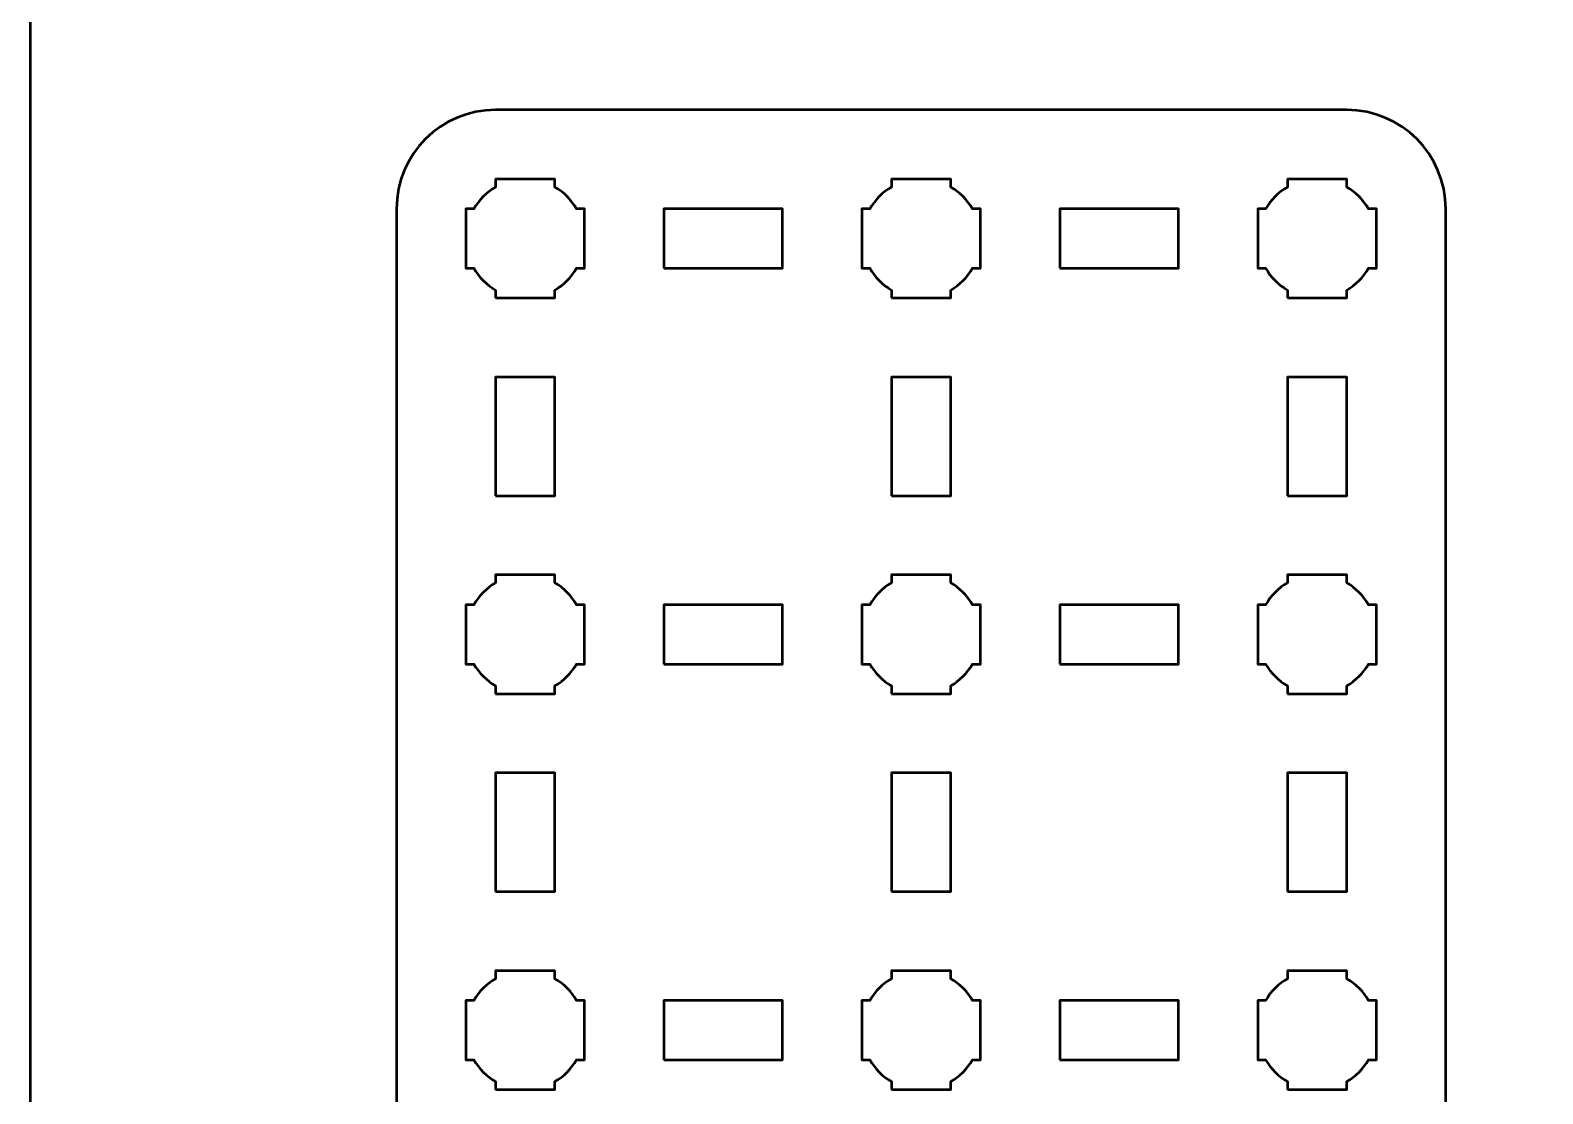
# Model space of a CAD drawing. Header units: centimetres. Extents: x -21 to 0, y -29.7 to 0.
# Drawn here: x -21 to -13.36, y -24.17 to -18.8 of the extents above; entities that cross this region are included whole.
import ezdxf

# ---------------------------------------------------------------- set-up
doc = ezdxf.new("R2010")
doc.units = ezdxf.units.CM
doc.header["$MEASUREMENT"] = 0
doc.layers.add('Layer 1', color=7, linetype='Continuous')

msp = doc.modelspace()

# ---------------------------------------------------------------- linework, layer by layer
at = {"layer": 'Layer 1', "color": 1, "lineweight": 53}
msp.add_open_spline([(-21.00003, -29.19995), (-21.00003, -29.19995), (-21.00003, -5.89992), (-21.00003, -5.89992), (-21.00003, -5.89992), (-21.00003, -5.81709), (-20.93286, -5.74992), (-20.85003, -5.74992), (-20.85003, -5.74992), (-20.7672, -5.74992), (-20.70003, -5.68275), (-20.70003, -5.59992), (-20.70003, -5.59992), (-20.70003, -5.51709), (-20.7672, -5.44992), (-20.85003, -5.44992), (-20.85003, -5.44992), (-20.93286, -5.44992), (-21.00003, -5.38275), (-21.00003, -5.29992), (-21.00003, -5.29992), (-21.00003, -5.21709), (-20.93286, -5.14992), (-20.85003, -5.14992), (-20.85003, -5.14992), (-20.7672, -5.14992), (-20.70003, -5.08275), (-20.70003, -4.99992), (-20.70003, -4.99992), (-20.70003, -4.91709), (-20.7672, -4.84992), (-20.85003, -4.84992), (-20.85003, -4.84992), (-20.93286, -4.84992), (-21.00003, -4.78275), (-21.00003, -4.69992), (-21.00003, -4.69992), (-21.00003, -4.61709), (-20.93286, -4.54992), (-20.85003, -4.54992), (-20.85003, -4.54992), (-20.7672, -4.54992), (-20.70003, -4.48275), (-20.70003, -4.39992), (-20.70003, -4.39992), (-20.70003, -4.31709), (-20.7672, -4.24992), (-20.85003, -4.24992), (-20.85003, -4.24992), (-20.93286, -4.24992), (-21.00003, -4.18275), (-21.00003, -4.09992), (-21.00003, -4.09992), (-21.00003, -4.01709), (-20.93286, -3.94992), (-20.85003, -3.94992), (-20.85003, -3.94992), (-20.7672, -3.94992), (-20.70003, -3.88275), (-20.70003, -3.79992), (-20.70003, -3.79992), (-20.70003, -3.71709), (-20.7672, -3.64992), (-20.85003, -3.64992), (-20.85003, -3.64992), (-20.93286, -3.64992), (-21.00003, -3.58275), (-21.00003, -3.49992), (-21.00003, -3.49992), (-21.00003, -3.41709), (-20.93286, -3.34992), (-20.85003, -3.34992), (-20.85003, -3.34992), (-20.7672, -3.34992), (-20.70003, -3.28275), (-20.70003, -3.19992), (-20.70003, -3.19992), (-20.70003, -3.11709), (-20.7672, -3.04992), (-20.85003, -3.04992), (-20.85003, -3.04992), (-20.93286, -3.04992), (-21.00003, -2.98275), (-21.00003, -2.89992), (-21.00003, -2.89992), (-21.00003, -2.81709), (-20.93286, -2.74992), (-20.85003, -2.74992), (-20.85003, -2.74992), (-20.7672, -2.74992), (-20.70003, -2.68275), (-20.70003, -2.59992), (-20.70003, -2.59992), (-20.70003, -2.51709), (-20.7672, -2.44992), (-20.85003, -2.44992), (-20.85003, -2.44992), (-20.93286, -2.44992), (-21.00003, -2.38275), (-21.00003, -2.29992), (-21.00003, -2.29992), (-21.00003, -2.21709), (-20.93286, -2.14992), (-20.85003, -2.14992), (-20.85003, -2.14992), (-20.7672, -2.14992), (-20.70003, -2.08275), (-20.70003, -1.99992), (-20.70003, -1.99992), (-20.70003, -1.91709), (-20.7672, -1.84992), (-20.85003, -1.84992), (-20.85003, -1.84992), (-20.93286, -1.84992), (-21.00003, -1.78275), (-21.00003, -1.69992), (-21.00003, -1.69992), (-21.00003, -1.61709), (-20.93286, -1.54992), (-20.85003, -1.54992), (-20.85003, -1.54992), (-20.7672, -1.54992), (-20.70003, -1.48275), (-20.70003, -1.39992), (-20.70003, -1.39992), (-20.70003, -1.31709), (-20.7672, -1.24992), (-20.85003, -1.24992), (-20.85003, -1.24992), (-20.93286, -1.24992), (-21.00003, -1.18275), (-21.00003, -1.09992), (-21.00003, -1.09992), (-21.00003, -1.09992), (-21.00003, -0.49992), (-21.00003, -0.49992), (-21.00003, -0.49992), (-21.00003, -0.22295), (-20.77694, 0.00004), (-20.49994, 0.00004), (-20.49994, 0.00004), (-20.49994, 0.00004), (-0.50008, 0.00004), (-0.50008, 0.00004), (-0.50008, 0.00004), (-0.22294, 0.00004), (0.00002, -0.22295), (0.00002, -0.49992), (0.00002, -0.49992), (0.00002, -0.49992), (0.00002, -29.19995), (0.00002, -29.19995), (0.00002, -29.19995), (0.00002, -29.47695), (-0.22294, -29.70004), (-0.50008, -29.70004), (-0.50008, -29.70004), (-0.50008, -29.70004), (-20.49994, -29.70004), (-20.49994, -29.70004), (-20.49994, -29.70004), (-20.77694, -29.70004), (-21.00003, -29.47695), (-21.00003, -29.19995)], degree=3, knots=[0, 0, 0, 0, 0.0243902, 0.0243902, 0.0243902, 0.0243902, 0.0487805, 0.0487805, 0.0487805, 0.0487805, 0.0731707, 0.0731707, 0.0731707, 0.0731707, 0.097561, 0.097561, 0.097561, 0.097561, 0.1219512, 0.1219512, 0.1219512, 0.1219512, 0.1463415, 0.1463415, 0.1463415, 0.1463415, 0.1707317, 0.1707317, 0.1707317, 0.1707317, 0.195122, 0.195122, 0.195122, 0.195122, 0.2195122, 0.2195122, 0.2195122, 0.2195122, 0.2439024, 0.2439024, 0.2439024, 0.2439024, 0.2682927, 0.2682927, 0.2682927, 0.2682927, 0.2926829, 0.2926829, 0.2926829, 0.2926829, 0.3170732, 0.3170732, 0.3170732, 0.3170732, 0.3414634, 0.3414634, 0.3414634, 0.3414634, 0.3658537, 0.3658537, 0.3658537, 0.3658537, 0.3902439, 0.3902439, 0.3902439, 0.3902439, 0.4146341, 0.4146341, 0.4146341, 0.4146341, 0.4390244, 0.4390244, 0.4390244, 0.4390244, 0.4634146, 0.4634146, 0.4634146, 0.4634146, 0.4878049, 0.4878049, 0.4878049, 0.4878049, 0.5121951, 0.5121951, 0.5121951, 0.5121951, 0.5365854, 0.5365854, 0.5365854, 0.5365854, 0.5609756, 0.5609756, 0.5609756, 0.5609756, 0.5853659, 0.5853659, 0.5853659, 0.5853659, 0.6097561, 0.6097561, 0.6097561, 0.6097561, 0.6341463, 0.6341463, 0.6341463, 0.6341463, 0.6585366, 0.6585366, 0.6585366, 0.6585366, 0.6829268, 0.6829268, 0.6829268, 0.6829268, 0.7073171, 0.7073171, 0.7073171, 0.7073171, 0.7317073, 0.7317073, 0.7317073, 0.7317073, 0.7560976, 0.7560976, 0.7560976, 0.7560976, 0.7804878, 0.7804878, 0.7804878, 0.7804878, 0.804878, 0.804878, 0.804878, 0.804878, 0.8292683, 0.8292683, 0.8292683, 0.8292683, 0.8536585, 0.8536585, 0.8536585, 0.8536585, 0.8780488, 0.8780488, 0.8780488, 0.8780488, 0.902439, 0.902439, 0.902439, 0.902439, 0.9268293, 0.9268293, 0.9268293, 0.9268293, 0.9512195, 0.9512195, 0.9512195, 0.9512195, 0.9756098, 0.9756098, 0.9756098, 0.9756098, 1, 1, 1, 1], dxfattribs=at)
at = {"layer": 'Layer 1', "color": 3, "lineweight": 53}
msp.add_open_spline([(-14.35, -26.5), (-14.35, -26.5), (-18.65, -26.5), (-18.65, -26.5), (-18.65, -26.5), (-18.92609, -26.5), (-19.15, -26.27609), (-19.15, -26), (-19.15, -26), (-19.15, -26), (-19.15, -19.7), (-19.15, -19.7), (-19.15, -19.7), (-19.15, -19.42391), (-18.92609, -19.2), (-18.65, -19.2), (-18.65, -19.2), (-18.65, -19.2), (-14.35, -19.2), (-14.35, -19.2), (-14.35, -19.2), (-14.07391, -19.2), (-13.85, -19.42391), (-13.85, -19.7), (-13.85, -19.7), (-13.85, -19.7), (-13.85, -26), (-13.85, -26), (-13.85, -26), (-13.85, -26.27609), (-14.07391, -26.5), (-14.35, -26.5)], degree=3, knots=[0, 0, 0, 0, 0.125, 0.125, 0.125, 0.125, 0.25, 0.25, 0.25, 0.25, 0.375, 0.375, 0.375, 0.375, 0.5, 0.5, 0.5, 0.5, 0.625, 0.625, 0.625, 0.625, 0.75, 0.75, 0.75, 0.75, 0.875, 0.875, 0.875, 0.875, 1, 1, 1, 1], dxfattribs=at)
at = {"layer": 'Layer 1', "lineweight": 53}
for points, knots in [([(-18.65, -20.15), (-18.65, -20.15), (-18.65, -20.10985), (-18.65, -20.10985), (-18.65, -20.10985), (-18.69553, -20.0835), (-18.7335, -20.04553), (-18.75985, -20), (-18.75985, -20), (-18.75985, -20), (-18.8, -20), (-18.8, -20), (-18.8, -20), (-18.8, -20), (-18.8, -19.85), (-18.8, -19.85), (-18.8, -19.85), (-18.8, -19.85), (-18.8, -19.7), (-18.8, -19.7), (-18.8, -19.7), (-18.8, -19.7), (-18.75985, -19.7), (-18.75985, -19.7), (-18.75985, -19.7), (-18.7335, -19.65447), (-18.69553, -19.6165), (-18.65, -19.59015), (-18.65, -19.59015), (-18.65, -19.59015), (-18.65, -19.55), (-18.65, -19.55), (-18.65, -19.55), (-18.65, -19.55), (-18.5, -19.55), (-18.5, -19.55), (-18.5, -19.55), (-18.5, -19.55), (-18.35, -19.55), (-18.35, -19.55), (-18.35, -19.55), (-18.35, -19.55), (-18.35, -19.59015), (-18.35, -19.59015), (-18.35, -19.59015), (-18.30447, -19.6165), (-18.2665, -19.65447), (-18.24015, -19.7), (-18.24015, -19.7), (-18.24015, -19.7), (-18.2, -19.7), (-18.2, -19.7), (-18.2, -19.7), (-18.2, -19.7), (-18.2, -19.85), (-18.2, -19.85), (-18.2, -19.85), (-18.2, -19.85), (-18.2, -20), (-18.2, -20), (-18.2, -20), (-18.2, -20), (-18.24015, -20), (-18.24015, -20), (-18.24015, -20), (-18.2665, -20.04553), (-18.30447, -20.0835), (-18.35, -20.10985), (-18.35, -20.10985), (-18.35, -20.10985), (-18.35, -20.15), (-18.35, -20.15), (-18.35, -20.15), (-18.35, -20.15), (-18.5, -20.15), (-18.5, -20.15), (-18.5, -20.15), (-18.5, -20.15), (-18.65, -20.15), (-18.65, -20.15)], [0, 0, 0, 0, 0.05, 0.05, 0.05, 0.05, 0.1, 0.1, 0.1, 0.1, 0.15, 0.15, 0.15, 0.15, 0.2, 0.2, 0.2, 0.2, 0.25, 0.25, 0.25, 0.25, 0.3, 0.3, 0.3, 0.3, 0.35, 0.35, 0.35, 0.35, 0.4, 0.4, 0.4, 0.4, 0.45, 0.45, 0.45, 0.45, 0.5, 0.5, 0.5, 0.5, 0.55, 0.55, 0.55, 0.55, 0.6, 0.6, 0.6, 0.6, 0.65, 0.65, 0.65, 0.65, 0.7, 0.7, 0.7, 0.7, 0.75, 0.75, 0.75, 0.75, 0.8, 0.8, 0.8, 0.8, 0.85, 0.85, 0.85, 0.85, 0.9, 0.9, 0.9, 0.9, 0.95, 0.95, 0.95, 0.95, 1, 1, 1, 1]), ([(-16.65, -20.15), (-16.65, -20.15), (-16.65, -20.10985), (-16.65, -20.10985), (-16.65, -20.10985), (-16.69553, -20.0835), (-16.7335, -20.04553), (-16.75985, -20), (-16.75985, -20), (-16.75985, -20), (-16.8, -20), (-16.8, -20), (-16.8, -20), (-16.8, -20), (-16.8, -19.85), (-16.8, -19.85), (-16.8, -19.85), (-16.8, -19.85), (-16.8, -19.7), (-16.8, -19.7), (-16.8, -19.7), (-16.8, -19.7), (-16.75985, -19.7), (-16.75985, -19.7), (-16.75985, -19.7), (-16.7335, -19.65447), (-16.69553, -19.6165), (-16.65, -19.59015), (-16.65, -19.59015), (-16.65, -19.59015), (-16.65, -19.55), (-16.65, -19.55), (-16.65, -19.55), (-16.65, -19.55), (-16.5, -19.55), (-16.5, -19.55), (-16.5, -19.55), (-16.5, -19.55), (-16.35, -19.55), (-16.35, -19.55), (-16.35, -19.55), (-16.35, -19.55), (-16.35, -19.59015), (-16.35, -19.59015), (-16.35, -19.59015), (-16.30447, -19.6165), (-16.2665, -19.65447), (-16.24015, -19.7), (-16.24015, -19.7), (-16.24015, -19.7), (-16.2, -19.7), (-16.2, -19.7), (-16.2, -19.7), (-16.2, -19.7), (-16.2, -19.85), (-16.2, -19.85), (-16.2, -19.85), (-16.2, -19.85), (-16.2, -20), (-16.2, -20), (-16.2, -20), (-16.2, -20), (-16.24015, -20), (-16.24015, -20), (-16.24015, -20), (-16.2665, -20.04553), (-16.30447, -20.0835), (-16.35, -20.10985), (-16.35, -20.10985), (-16.35, -20.10985), (-16.35, -20.15), (-16.35, -20.15), (-16.35, -20.15), (-16.35, -20.15), (-16.5, -20.15), (-16.5, -20.15), (-16.5, -20.15), (-16.5, -20.15), (-16.65, -20.15), (-16.65, -20.15)], [0, 0, 0, 0, 0.05, 0.05, 0.05, 0.05, 0.1, 0.1, 0.1, 0.1, 0.15, 0.15, 0.15, 0.15, 0.2, 0.2, 0.2, 0.2, 0.25, 0.25, 0.25, 0.25, 0.3, 0.3, 0.3, 0.3, 0.35, 0.35, 0.35, 0.35, 0.4, 0.4, 0.4, 0.4, 0.45, 0.45, 0.45, 0.45, 0.5, 0.5, 0.5, 0.5, 0.55, 0.55, 0.55, 0.55, 0.6, 0.6, 0.6, 0.6, 0.65, 0.65, 0.65, 0.65, 0.7, 0.7, 0.7, 0.7, 0.75, 0.75, 0.75, 0.75, 0.8, 0.8, 0.8, 0.8, 0.85, 0.85, 0.85, 0.85, 0.9, 0.9, 0.9, 0.9, 0.95, 0.95, 0.95, 0.95, 1, 1, 1, 1]), ([(-14.65, -20.15), (-14.65, -20.15), (-14.65, -20.10985), (-14.65, -20.10985), (-14.65, -20.10985), (-14.69553, -20.0835), (-14.7335, -20.04553), (-14.75985, -20), (-14.75985, -20), (-14.75985, -20), (-14.8, -20), (-14.8, -20), (-14.8, -20), (-14.8, -20), (-14.8, -19.85), (-14.8, -19.85), (-14.8, -19.85), (-14.8, -19.85), (-14.8, -19.7), (-14.8, -19.7), (-14.8, -19.7), (-14.8, -19.7), (-14.75985, -19.7), (-14.75985, -19.7), (-14.75985, -19.7), (-14.7335, -19.65447), (-14.69553, -19.6165), (-14.65, -19.59015), (-14.65, -19.59015), (-14.65, -19.59015), (-14.65, -19.55), (-14.65, -19.55), (-14.65, -19.55), (-14.65, -19.55), (-14.5, -19.55), (-14.5, -19.55), (-14.5, -19.55), (-14.5, -19.55), (-14.35, -19.55), (-14.35, -19.55), (-14.35, -19.55), (-14.35, -19.55), (-14.35, -19.59015), (-14.35, -19.59015), (-14.35, -19.59015), (-14.30447, -19.6165), (-14.2665, -19.65447), (-14.24015, -19.7), (-14.24015, -19.7), (-14.24015, -19.7), (-14.2, -19.7), (-14.2, -19.7), (-14.2, -19.7), (-14.2, -19.7), (-14.2, -19.85), (-14.2, -19.85), (-14.2, -19.85), (-14.2, -19.85), (-14.2, -20), (-14.2, -20), (-14.2, -20), (-14.2, -20), (-14.24015, -20), (-14.24015, -20), (-14.24015, -20), (-14.2665, -20.04553), (-14.30447, -20.0835), (-14.35, -20.10985), (-14.35, -20.10985), (-14.35, -20.10985), (-14.35, -20.15), (-14.35, -20.15), (-14.35, -20.15), (-14.35, -20.15), (-14.5, -20.15), (-14.5, -20.15), (-14.5, -20.15), (-14.5, -20.15), (-14.65, -20.15), (-14.65, -20.15)], [0, 0, 0, 0, 0.05, 0.05, 0.05, 0.05, 0.1, 0.1, 0.1, 0.1, 0.15, 0.15, 0.15, 0.15, 0.2, 0.2, 0.2, 0.2, 0.25, 0.25, 0.25, 0.25, 0.3, 0.3, 0.3, 0.3, 0.35, 0.35, 0.35, 0.35, 0.4, 0.4, 0.4, 0.4, 0.45, 0.45, 0.45, 0.45, 0.5, 0.5, 0.5, 0.5, 0.55, 0.55, 0.55, 0.55, 0.6, 0.6, 0.6, 0.6, 0.65, 0.65, 0.65, 0.65, 0.7, 0.7, 0.7, 0.7, 0.75, 0.75, 0.75, 0.75, 0.8, 0.8, 0.8, 0.8, 0.85, 0.85, 0.85, 0.85, 0.9, 0.9, 0.9, 0.9, 0.95, 0.95, 0.95, 0.95, 1, 1, 1, 1]), ([(-17.8, -20), (-17.8, -20), (-17.8, -19.7), (-17.8, -19.7), (-17.8, -19.7), (-17.8, -19.7), (-17.2, -19.7), (-17.2, -19.7), (-17.2, -19.7), (-17.2, -19.7), (-17.2, -20), (-17.2, -20), (-17.2, -20), (-17.2, -20), (-17.8, -20), (-17.8, -20)], [0, 0, 0, 0, 0.25, 0.25, 0.25, 0.25, 0.5, 0.5, 0.5, 0.5, 0.75, 0.75, 0.75, 0.75, 1, 1, 1, 1]), ([(-15.8, -20), (-15.8, -20), (-15.8, -19.7), (-15.8, -19.7), (-15.8, -19.7), (-15.8, -19.7), (-15.2, -19.7), (-15.2, -19.7), (-15.2, -19.7), (-15.2, -19.7), (-15.2, -20), (-15.2, -20), (-15.2, -20), (-15.2, -20), (-15.8, -20), (-15.8, -20)], [0, 0, 0, 0, 0.25, 0.25, 0.25, 0.25, 0.5, 0.5, 0.5, 0.5, 0.75, 0.75, 0.75, 0.75, 1, 1, 1, 1]), ([(-18.65, -21.15), (-18.65, -21.15), (-18.65, -20.55), (-18.65, -20.55), (-18.65, -20.55), (-18.65, -20.55), (-18.35, -20.55), (-18.35, -20.55), (-18.35, -20.55), (-18.35, -20.55), (-18.35, -21.15), (-18.35, -21.15), (-18.35, -21.15), (-18.35, -21.15), (-18.65, -21.15), (-18.65, -21.15)], [0, 0, 0, 0, 0.25, 0.25, 0.25, 0.25, 0.5, 0.5, 0.5, 0.5, 0.75, 0.75, 0.75, 0.75, 1, 1, 1, 1]), ([(-16.65, -21.15), (-16.65, -21.15), (-16.65, -20.55), (-16.65, -20.55), (-16.65, -20.55), (-16.65, -20.55), (-16.35, -20.55), (-16.35, -20.55), (-16.35, -20.55), (-16.35, -20.55), (-16.35, -21.15), (-16.35, -21.15), (-16.35, -21.15), (-16.35, -21.15), (-16.65, -21.15), (-16.65, -21.15)], [0, 0, 0, 0, 0.25, 0.25, 0.25, 0.25, 0.5, 0.5, 0.5, 0.5, 0.75, 0.75, 0.75, 0.75, 1, 1, 1, 1]), ([(-14.65, -21.15), (-14.65, -21.15), (-14.65, -20.55), (-14.65, -20.55), (-14.65, -20.55), (-14.65, -20.55), (-14.35, -20.55), (-14.35, -20.55), (-14.35, -20.55), (-14.35, -20.55), (-14.35, -21.15), (-14.35, -21.15), (-14.35, -21.15), (-14.35, -21.15), (-14.65, -21.15), (-14.65, -21.15)], [0, 0, 0, 0, 0.25, 0.25, 0.25, 0.25, 0.5, 0.5, 0.5, 0.5, 0.75, 0.75, 0.75, 0.75, 1, 1, 1, 1]), ([(-18.65, -22.15), (-18.65, -22.15), (-18.65, -22.10985), (-18.65, -22.10985), (-18.65, -22.10985), (-18.69553, -22.0835), (-18.7335, -22.04553), (-18.75985, -22), (-18.75985, -22), (-18.75985, -22), (-18.8, -22), (-18.8, -22), (-18.8, -22), (-18.8, -22), (-18.8, -21.85), (-18.8, -21.85), (-18.8, -21.85), (-18.8, -21.85), (-18.8, -21.7), (-18.8, -21.7), (-18.8, -21.7), (-18.8, -21.7), (-18.75985, -21.7), (-18.75985, -21.7), (-18.75985, -21.7), (-18.7335, -21.65447), (-18.69553, -21.6165), (-18.65, -21.59015), (-18.65, -21.59015), (-18.65, -21.59015), (-18.65, -21.55), (-18.65, -21.55), (-18.65, -21.55), (-18.65, -21.55), (-18.5, -21.55), (-18.5, -21.55), (-18.5, -21.55), (-18.5, -21.55), (-18.35, -21.55), (-18.35, -21.55), (-18.35, -21.55), (-18.35, -21.55), (-18.35, -21.59015), (-18.35, -21.59015), (-18.35, -21.59015), (-18.30447, -21.6165), (-18.2665, -21.65447), (-18.24015, -21.7), (-18.24015, -21.7), (-18.24015, -21.7), (-18.2, -21.7), (-18.2, -21.7), (-18.2, -21.7), (-18.2, -21.7), (-18.2, -21.85), (-18.2, -21.85), (-18.2, -21.85), (-18.2, -21.85), (-18.2, -22), (-18.2, -22), (-18.2, -22), (-18.2, -22), (-18.24015, -22), (-18.24015, -22), (-18.24015, -22), (-18.2665, -22.04553), (-18.30447, -22.0835), (-18.35, -22.10985), (-18.35, -22.10985), (-18.35, -22.10985), (-18.35, -22.15), (-18.35, -22.15), (-18.35, -22.15), (-18.35, -22.15), (-18.5, -22.15), (-18.5, -22.15), (-18.5, -22.15), (-18.5, -22.15), (-18.65, -22.15), (-18.65, -22.15)], [0, 0, 0, 0, 0.05, 0.05, 0.05, 0.05, 0.1, 0.1, 0.1, 0.1, 0.15, 0.15, 0.15, 0.15, 0.2, 0.2, 0.2, 0.2, 0.25, 0.25, 0.25, 0.25, 0.3, 0.3, 0.3, 0.3, 0.35, 0.35, 0.35, 0.35, 0.4, 0.4, 0.4, 0.4, 0.45, 0.45, 0.45, 0.45, 0.5, 0.5, 0.5, 0.5, 0.55, 0.55, 0.55, 0.55, 0.6, 0.6, 0.6, 0.6, 0.65, 0.65, 0.65, 0.65, 0.7, 0.7, 0.7, 0.7, 0.75, 0.75, 0.75, 0.75, 0.8, 0.8, 0.8, 0.8, 0.85, 0.85, 0.85, 0.85, 0.9, 0.9, 0.9, 0.9, 0.95, 0.95, 0.95, 0.95, 1, 1, 1, 1]), ([(-16.65, -22.15), (-16.65, -22.15), (-16.65, -22.10985), (-16.65, -22.10985), (-16.65, -22.10985), (-16.69553, -22.0835), (-16.7335, -22.04553), (-16.75985, -22), (-16.75985, -22), (-16.75985, -22), (-16.8, -22), (-16.8, -22), (-16.8, -22), (-16.8, -22), (-16.8, -21.85), (-16.8, -21.85), (-16.8, -21.85), (-16.8, -21.85), (-16.8, -21.7), (-16.8, -21.7), (-16.8, -21.7), (-16.8, -21.7), (-16.75985, -21.7), (-16.75985, -21.7), (-16.75985, -21.7), (-16.7335, -21.65447), (-16.69553, -21.6165), (-16.65, -21.59015), (-16.65, -21.59015), (-16.65, -21.59015), (-16.65, -21.55), (-16.65, -21.55), (-16.65, -21.55), (-16.65, -21.55), (-16.5, -21.55), (-16.5, -21.55), (-16.5, -21.55), (-16.5, -21.55), (-16.35, -21.55), (-16.35, -21.55), (-16.35, -21.55), (-16.35, -21.55), (-16.35, -21.59015), (-16.35, -21.59015), (-16.35, -21.59015), (-16.30447, -21.6165), (-16.2665, -21.65447), (-16.24015, -21.7), (-16.24015, -21.7), (-16.24015, -21.7), (-16.2, -21.7), (-16.2, -21.7), (-16.2, -21.7), (-16.2, -21.7), (-16.2, -21.85), (-16.2, -21.85), (-16.2, -21.85), (-16.2, -21.85), (-16.2, -22), (-16.2, -22), (-16.2, -22), (-16.2, -22), (-16.24015, -22), (-16.24015, -22), (-16.24015, -22), (-16.2665, -22.04553), (-16.30447, -22.0835), (-16.35, -22.10985), (-16.35, -22.10985), (-16.35, -22.10985), (-16.35, -22.15), (-16.35, -22.15), (-16.35, -22.15), (-16.35, -22.15), (-16.5, -22.15), (-16.5, -22.15), (-16.5, -22.15), (-16.5, -22.15), (-16.65, -22.15), (-16.65, -22.15)], [0, 0, 0, 0, 0.05, 0.05, 0.05, 0.05, 0.1, 0.1, 0.1, 0.1, 0.15, 0.15, 0.15, 0.15, 0.2, 0.2, 0.2, 0.2, 0.25, 0.25, 0.25, 0.25, 0.3, 0.3, 0.3, 0.3, 0.35, 0.35, 0.35, 0.35, 0.4, 0.4, 0.4, 0.4, 0.45, 0.45, 0.45, 0.45, 0.5, 0.5, 0.5, 0.5, 0.55, 0.55, 0.55, 0.55, 0.6, 0.6, 0.6, 0.6, 0.65, 0.65, 0.65, 0.65, 0.7, 0.7, 0.7, 0.7, 0.75, 0.75, 0.75, 0.75, 0.8, 0.8, 0.8, 0.8, 0.85, 0.85, 0.85, 0.85, 0.9, 0.9, 0.9, 0.9, 0.95, 0.95, 0.95, 0.95, 1, 1, 1, 1]), ([(-14.65, -22.15), (-14.65, -22.15), (-14.65, -22.10985), (-14.65, -22.10985), (-14.65, -22.10985), (-14.69553, -22.0835), (-14.7335, -22.04553), (-14.75985, -22), (-14.75985, -22), (-14.75985, -22), (-14.8, -22), (-14.8, -22), (-14.8, -22), (-14.8, -22), (-14.8, -21.85), (-14.8, -21.85), (-14.8, -21.85), (-14.8, -21.85), (-14.8, -21.7), (-14.8, -21.7), (-14.8, -21.7), (-14.8, -21.7), (-14.75985, -21.7), (-14.75985, -21.7), (-14.75985, -21.7), (-14.7335, -21.65447), (-14.69553, -21.6165), (-14.65, -21.59015), (-14.65, -21.59015), (-14.65, -21.59015), (-14.65, -21.55), (-14.65, -21.55), (-14.65, -21.55), (-14.65, -21.55), (-14.5, -21.55), (-14.5, -21.55), (-14.5, -21.55), (-14.5, -21.55), (-14.35, -21.55), (-14.35, -21.55), (-14.35, -21.55), (-14.35, -21.55), (-14.35, -21.59015), (-14.35, -21.59015), (-14.35, -21.59015), (-14.30447, -21.6165), (-14.2665, -21.65447), (-14.24015, -21.7), (-14.24015, -21.7), (-14.24015, -21.7), (-14.2, -21.7), (-14.2, -21.7), (-14.2, -21.7), (-14.2, -21.7), (-14.2, -21.85), (-14.2, -21.85), (-14.2, -21.85), (-14.2, -21.85), (-14.2, -22), (-14.2, -22), (-14.2, -22), (-14.2, -22), (-14.24015, -22), (-14.24015, -22), (-14.24015, -22), (-14.2665, -22.04553), (-14.30447, -22.0835), (-14.35, -22.10985), (-14.35, -22.10985), (-14.35, -22.10985), (-14.35, -22.15), (-14.35, -22.15), (-14.35, -22.15), (-14.35, -22.15), (-14.5, -22.15), (-14.5, -22.15), (-14.5, -22.15), (-14.5, -22.15), (-14.65, -22.15), (-14.65, -22.15)], [0, 0, 0, 0, 0.05, 0.05, 0.05, 0.05, 0.1, 0.1, 0.1, 0.1, 0.15, 0.15, 0.15, 0.15, 0.2, 0.2, 0.2, 0.2, 0.25, 0.25, 0.25, 0.25, 0.3, 0.3, 0.3, 0.3, 0.35, 0.35, 0.35, 0.35, 0.4, 0.4, 0.4, 0.4, 0.45, 0.45, 0.45, 0.45, 0.5, 0.5, 0.5, 0.5, 0.55, 0.55, 0.55, 0.55, 0.6, 0.6, 0.6, 0.6, 0.65, 0.65, 0.65, 0.65, 0.7, 0.7, 0.7, 0.7, 0.75, 0.75, 0.75, 0.75, 0.8, 0.8, 0.8, 0.8, 0.85, 0.85, 0.85, 0.85, 0.9, 0.9, 0.9, 0.9, 0.95, 0.95, 0.95, 0.95, 1, 1, 1, 1]), ([(-17.8, -22), (-17.8, -22), (-17.8, -21.7), (-17.8, -21.7), (-17.8, -21.7), (-17.8, -21.7), (-17.2, -21.7), (-17.2, -21.7), (-17.2, -21.7), (-17.2, -21.7), (-17.2, -22), (-17.2, -22), (-17.2, -22), (-17.2, -22), (-17.8, -22), (-17.8, -22)], [0, 0, 0, 0, 0.25, 0.25, 0.25, 0.25, 0.5, 0.5, 0.5, 0.5, 0.75, 0.75, 0.75, 0.75, 1, 1, 1, 1]), ([(-15.8, -22), (-15.8, -22), (-15.8, -21.7), (-15.8, -21.7), (-15.8, -21.7), (-15.8, -21.7), (-15.2, -21.7), (-15.2, -21.7), (-15.2, -21.7), (-15.2, -21.7), (-15.2, -22), (-15.2, -22), (-15.2, -22), (-15.2, -22), (-15.8, -22), (-15.8, -22)], [0, 0, 0, 0, 0.25, 0.25, 0.25, 0.25, 0.5, 0.5, 0.5, 0.5, 0.75, 0.75, 0.75, 0.75, 1, 1, 1, 1]), ([(-18.65, -23.15), (-18.65, -23.15), (-18.65, -22.55), (-18.65, -22.55), (-18.65, -22.55), (-18.65, -22.55), (-18.35, -22.55), (-18.35, -22.55), (-18.35, -22.55), (-18.35, -22.55), (-18.35, -23.15), (-18.35, -23.15), (-18.35, -23.15), (-18.35, -23.15), (-18.65, -23.15), (-18.65, -23.15)], [0, 0, 0, 0, 0.25, 0.25, 0.25, 0.25, 0.5, 0.5, 0.5, 0.5, 0.75, 0.75, 0.75, 0.75, 1, 1, 1, 1]), ([(-16.65, -23.15), (-16.65, -23.15), (-16.65, -22.55), (-16.65, -22.55), (-16.65, -22.55), (-16.65, -22.55), (-16.35, -22.55), (-16.35, -22.55), (-16.35, -22.55), (-16.35, -22.55), (-16.35, -23.15), (-16.35, -23.15), (-16.35, -23.15), (-16.35, -23.15), (-16.65, -23.15), (-16.65, -23.15)], [0, 0, 0, 0, 0.25, 0.25, 0.25, 0.25, 0.5, 0.5, 0.5, 0.5, 0.75, 0.75, 0.75, 0.75, 1, 1, 1, 1]), ([(-14.65, -23.15), (-14.65, -23.15), (-14.65, -22.55), (-14.65, -22.55), (-14.65, -22.55), (-14.65, -22.55), (-14.35, -22.55), (-14.35, -22.55), (-14.35, -22.55), (-14.35, -22.55), (-14.35, -23.15), (-14.35, -23.15), (-14.35, -23.15), (-14.35, -23.15), (-14.65, -23.15), (-14.65, -23.15)], [0, 0, 0, 0, 0.25, 0.25, 0.25, 0.25, 0.5, 0.5, 0.5, 0.5, 0.75, 0.75, 0.75, 0.75, 1, 1, 1, 1]), ([(-18.65, -24.15), (-18.65, -24.15), (-18.65, -24.10985), (-18.65, -24.10985), (-18.65, -24.10985), (-18.69553, -24.0835), (-18.7335, -24.04553), (-18.75985, -24), (-18.75985, -24), (-18.75985, -24), (-18.8, -24), (-18.8, -24), (-18.8, -24), (-18.8, -24), (-18.8, -23.85), (-18.8, -23.85), (-18.8, -23.85), (-18.8, -23.85), (-18.8, -23.7), (-18.8, -23.7), (-18.8, -23.7), (-18.8, -23.7), (-18.75985, -23.7), (-18.75985, -23.7), (-18.75985, -23.7), (-18.7335, -23.65447), (-18.69553, -23.6165), (-18.65, -23.59015), (-18.65, -23.59015), (-18.65, -23.59015), (-18.65, -23.55), (-18.65, -23.55), (-18.65, -23.55), (-18.65, -23.55), (-18.5, -23.55), (-18.5, -23.55), (-18.5, -23.55), (-18.5, -23.55), (-18.35, -23.55), (-18.35, -23.55), (-18.35, -23.55), (-18.35, -23.55), (-18.35, -23.59015), (-18.35, -23.59015), (-18.35, -23.59015), (-18.30447, -23.6165), (-18.2665, -23.65447), (-18.24015, -23.7), (-18.24015, -23.7), (-18.24015, -23.7), (-18.2, -23.7), (-18.2, -23.7), (-18.2, -23.7), (-18.2, -23.7), (-18.2, -23.85), (-18.2, -23.85), (-18.2, -23.85), (-18.2, -23.85), (-18.2, -24), (-18.2, -24), (-18.2, -24), (-18.2, -24), (-18.24015, -24), (-18.24015, -24), (-18.24015, -24), (-18.2665, -24.04553), (-18.30447, -24.0835), (-18.35, -24.10985), (-18.35, -24.10985), (-18.35, -24.10985), (-18.35, -24.15), (-18.35, -24.15), (-18.35, -24.15), (-18.35, -24.15), (-18.5, -24.15), (-18.5, -24.15), (-18.5, -24.15), (-18.5, -24.15), (-18.65, -24.15), (-18.65, -24.15)], [0, 0, 0, 0, 0.05, 0.05, 0.05, 0.05, 0.1, 0.1, 0.1, 0.1, 0.15, 0.15, 0.15, 0.15, 0.2, 0.2, 0.2, 0.2, 0.25, 0.25, 0.25, 0.25, 0.3, 0.3, 0.3, 0.3, 0.35, 0.35, 0.35, 0.35, 0.4, 0.4, 0.4, 0.4, 0.45, 0.45, 0.45, 0.45, 0.5, 0.5, 0.5, 0.5, 0.55, 0.55, 0.55, 0.55, 0.6, 0.6, 0.6, 0.6, 0.65, 0.65, 0.65, 0.65, 0.7, 0.7, 0.7, 0.7, 0.75, 0.75, 0.75, 0.75, 0.8, 0.8, 0.8, 0.8, 0.85, 0.85, 0.85, 0.85, 0.9, 0.9, 0.9, 0.9, 0.95, 0.95, 0.95, 0.95, 1, 1, 1, 1]), ([(-16.65, -24.15), (-16.65, -24.15), (-16.65, -24.10985), (-16.65, -24.10985), (-16.65, -24.10985), (-16.69553, -24.0835), (-16.7335, -24.04553), (-16.75985, -24), (-16.75985, -24), (-16.75985, -24), (-16.8, -24), (-16.8, -24), (-16.8, -24), (-16.8, -24), (-16.8, -23.85), (-16.8, -23.85), (-16.8, -23.85), (-16.8, -23.85), (-16.8, -23.7), (-16.8, -23.7), (-16.8, -23.7), (-16.8, -23.7), (-16.75985, -23.7), (-16.75985, -23.7), (-16.75985, -23.7), (-16.7335, -23.65447), (-16.69553, -23.6165), (-16.65, -23.59015), (-16.65, -23.59015), (-16.65, -23.59015), (-16.65, -23.55), (-16.65, -23.55), (-16.65, -23.55), (-16.65, -23.55), (-16.5, -23.55), (-16.5, -23.55), (-16.5, -23.55), (-16.5, -23.55), (-16.35, -23.55), (-16.35, -23.55), (-16.35, -23.55), (-16.35, -23.55), (-16.35, -23.59015), (-16.35, -23.59015), (-16.35, -23.59015), (-16.30447, -23.6165), (-16.2665, -23.65447), (-16.24015, -23.7), (-16.24015, -23.7), (-16.24015, -23.7), (-16.2, -23.7), (-16.2, -23.7), (-16.2, -23.7), (-16.2, -23.7), (-16.2, -23.85), (-16.2, -23.85), (-16.2, -23.85), (-16.2, -23.85), (-16.2, -24), (-16.2, -24), (-16.2, -24), (-16.2, -24), (-16.24015, -24), (-16.24015, -24), (-16.24015, -24), (-16.2665, -24.04553), (-16.30447, -24.0835), (-16.35, -24.10985), (-16.35, -24.10985), (-16.35, -24.10985), (-16.35, -24.15), (-16.35, -24.15), (-16.35, -24.15), (-16.35, -24.15), (-16.5, -24.15), (-16.5, -24.15), (-16.5, -24.15), (-16.5, -24.15), (-16.65, -24.15), (-16.65, -24.15)], [0, 0, 0, 0, 0.05, 0.05, 0.05, 0.05, 0.1, 0.1, 0.1, 0.1, 0.15, 0.15, 0.15, 0.15, 0.2, 0.2, 0.2, 0.2, 0.25, 0.25, 0.25, 0.25, 0.3, 0.3, 0.3, 0.3, 0.35, 0.35, 0.35, 0.35, 0.4, 0.4, 0.4, 0.4, 0.45, 0.45, 0.45, 0.45, 0.5, 0.5, 0.5, 0.5, 0.55, 0.55, 0.55, 0.55, 0.6, 0.6, 0.6, 0.6, 0.65, 0.65, 0.65, 0.65, 0.7, 0.7, 0.7, 0.7, 0.75, 0.75, 0.75, 0.75, 0.8, 0.8, 0.8, 0.8, 0.85, 0.85, 0.85, 0.85, 0.9, 0.9, 0.9, 0.9, 0.95, 0.95, 0.95, 0.95, 1, 1, 1, 1]), ([(-14.65, -24.15), (-14.65, -24.15), (-14.65, -24.10985), (-14.65, -24.10985), (-14.65, -24.10985), (-14.69553, -24.0835), (-14.7335, -24.04553), (-14.75985, -24), (-14.75985, -24), (-14.75985, -24), (-14.8, -24), (-14.8, -24), (-14.8, -24), (-14.8, -24), (-14.8, -23.85), (-14.8, -23.85), (-14.8, -23.85), (-14.8, -23.85), (-14.8, -23.7), (-14.8, -23.7), (-14.8, -23.7), (-14.8, -23.7), (-14.75985, -23.7), (-14.75985, -23.7), (-14.75985, -23.7), (-14.7335, -23.65447), (-14.69553, -23.6165), (-14.65, -23.59015), (-14.65, -23.59015), (-14.65, -23.59015), (-14.65, -23.55), (-14.65, -23.55), (-14.65, -23.55), (-14.65, -23.55), (-14.5, -23.55), (-14.5, -23.55), (-14.5, -23.55), (-14.5, -23.55), (-14.35, -23.55), (-14.35, -23.55), (-14.35, -23.55), (-14.35, -23.55), (-14.35, -23.59015), (-14.35, -23.59015), (-14.35, -23.59015), (-14.30447, -23.6165), (-14.2665, -23.65447), (-14.24015, -23.7), (-14.24015, -23.7), (-14.24015, -23.7), (-14.2, -23.7), (-14.2, -23.7), (-14.2, -23.7), (-14.2, -23.7), (-14.2, -23.85), (-14.2, -23.85), (-14.2, -23.85), (-14.2, -23.85), (-14.2, -24), (-14.2, -24), (-14.2, -24), (-14.2, -24), (-14.24015, -24), (-14.24015, -24), (-14.24015, -24), (-14.2665, -24.04553), (-14.30447, -24.0835), (-14.35, -24.10985), (-14.35, -24.10985), (-14.35, -24.10985), (-14.35, -24.15), (-14.35, -24.15), (-14.35, -24.15), (-14.35, -24.15), (-14.5, -24.15), (-14.5, -24.15), (-14.5, -24.15), (-14.5, -24.15), (-14.65, -24.15), (-14.65, -24.15)], [0, 0, 0, 0, 0.05, 0.05, 0.05, 0.05, 0.1, 0.1, 0.1, 0.1, 0.15, 0.15, 0.15, 0.15, 0.2, 0.2, 0.2, 0.2, 0.25, 0.25, 0.25, 0.25, 0.3, 0.3, 0.3, 0.3, 0.35, 0.35, 0.35, 0.35, 0.4, 0.4, 0.4, 0.4, 0.45, 0.45, 0.45, 0.45, 0.5, 0.5, 0.5, 0.5, 0.55, 0.55, 0.55, 0.55, 0.6, 0.6, 0.6, 0.6, 0.65, 0.65, 0.65, 0.65, 0.7, 0.7, 0.7, 0.7, 0.75, 0.75, 0.75, 0.75, 0.8, 0.8, 0.8, 0.8, 0.85, 0.85, 0.85, 0.85, 0.9, 0.9, 0.9, 0.9, 0.95, 0.95, 0.95, 0.95, 1, 1, 1, 1]), ([(-17.8, -24), (-17.8, -24), (-17.8, -23.7), (-17.8, -23.7), (-17.8, -23.7), (-17.8, -23.7), (-17.2, -23.7), (-17.2, -23.7), (-17.2, -23.7), (-17.2, -23.7), (-17.2, -24), (-17.2, -24), (-17.2, -24), (-17.2, -24), (-17.8, -24), (-17.8, -24)], [0, 0, 0, 0, 0.25, 0.25, 0.25, 0.25, 0.5, 0.5, 0.5, 0.5, 0.75, 0.75, 0.75, 0.75, 1, 1, 1, 1]), ([(-15.8, -24), (-15.8, -24), (-15.8, -23.7), (-15.8, -23.7), (-15.8, -23.7), (-15.8, -23.7), (-15.2, -23.7), (-15.2, -23.7), (-15.2, -23.7), (-15.2, -23.7), (-15.2, -24), (-15.2, -24), (-15.2, -24), (-15.2, -24), (-15.8, -24), (-15.8, -24)], [0, 0, 0, 0, 0.25, 0.25, 0.25, 0.25, 0.5, 0.5, 0.5, 0.5, 0.75, 0.75, 0.75, 0.75, 1, 1, 1, 1])]:
    msp.add_open_spline(points, degree=3, knots=knots, dxfattribs=at)

doc.saveas('drawing.dxf')
